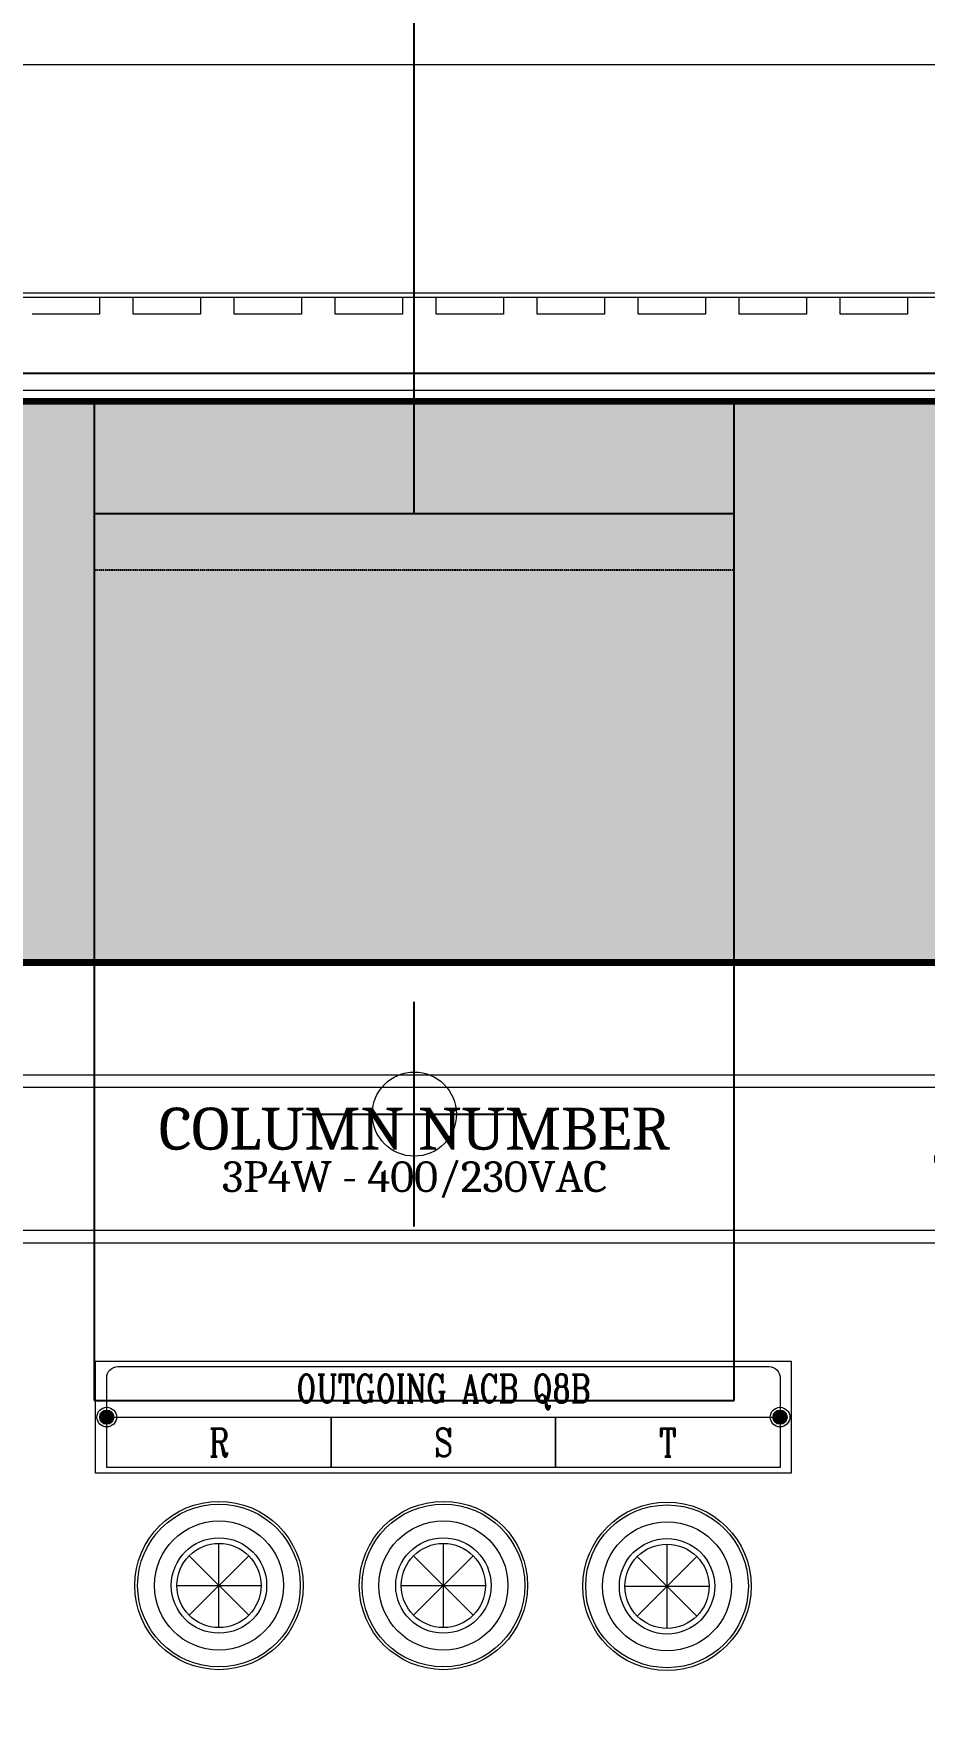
# Model space of a CAD drawing. Header units: millimetres. Extents: x -116965 to 323937, y 291661 to 566926.
# Drawn here: x -43149.9 to -42991.2, y 330205.3 to 330505.1 of the extents above; entities that cross this region are included whole.
import ezdxf

# ---------------------------------------------------------------- set-up
doc = ezdxf.new("R2010")
doc.units = ezdxf.units.MM
doc.header["$PDMODE"] = 35
doc.linetypes.add('HIDDEN', pattern=[0.375, 0.25, -0.125])
doc.layers.get('0').update_dxf_attribs({"lineweight": 18})
for name, color, linetype, lineweight in [('AM_5', 3, 'Continuous', 25), ('hw_Punch', 3, 'Continuous', 9), ('Visible (ISO)', 7, 'Continuous', 50)]:
    doc.layers.add(name, color=color, linetype=linetype, lineweight=lineweight)
for name, color, linetype in [('C00-00-00', 7, 'Continuous'), ('DETAIL', 7, 'Continuous'), ('dien', 2, 'Continuous'), ('DIM', 3, 'Continuous')]:
    doc.layers.add(name, color=color, linetype=linetype)
doc.layers.add('C34-3A-40', color=7, linetype='Continuous', true_color=0x343a40)
doc.layers.add('C62-64-69', color=7, linetype='Continuous', true_color=0x626469)
doc.styles.add('hw_Block', font='complex.shx', dxfattribs={"width": 0.75})
doc.styles.add('hwTech', font='Cambria.ttf')
doc.styles.add('{18b73a54-fa43-428c-adcb-c1c7bbdf2c84}', font='Simplex.shx')
doc.dimstyles.new('kich thuoc$0', dxfattribs={"dimscale": 2, "dimtxt": 20, "dimasz": 16, "dimexe": 15, "dimexo": 10, "dimgap": 5, "dimtad": 1, "dimdec": 0, "dimzin": 0, "dimdsep": 46, "dimtxsty": '{18b73a54-fa43-428c-adcb-c1c7bbdf2c84}', "dimblk": 'OPEN30', "dimcen": 0.09, "dimclrd": 3, "dimclre": 3, "dimclrt": 3, "dimadec": 0, "dimazin": 0, "dimtfac": 1, "dimtdec": 0, "dimtofl": 0, "dimtmove": 0, "dimatfit": 3, "dimldrblk": 'OPEN30', "dimfxl": 1, "dimtolj": 1, "dimtzin": 0, "dimarcsym": 0})

# ---------------------------------------------------------------- blocks, each defined once
blk = doc.blocks.new('bw4000-3')
blk.add_circle((98203.55, 361613.91), 7.5)
at = {"layer": 'DETAIL'}
for p, q in [((97838.55, 361745.91), (98568.55, 361745.91)), ((97838.55, 361740.91), (98568.55, 361740.91)), ((98146.55, 361562.91), (98146.55, 361740.91)), ((98260.55, 361562.91), (98260.55, 361740.91)), ((98146.55, 361720.91), (98260.55, 361720.91)), ((98146.55, 361562.91), (98260.55, 361562.91))]:
    blk.add_line(p, q, dxfattribs=at)
at = {"layer": 'DETAIL', "color": 7, "linetype": 'HIDDEN'}
blk.add_line((98146.55, 361710.91), (98260.55, 361710.91), dxfattribs=at)
at = {"layer": 'DIM'}
for p, q in [((98203.55, 361720.91), (98203.55, 362014.91)), ((98203.55, 361593.91), (98203.55, 361633.91)), ((98183.55, 361613.91), (98223.55, 361613.91))]:
    blk.add_line(p, q, dxfattribs=at)
blk = doc.blocks.new('SV-F')
at = {"lineweight": 13}
blk.add_line((201, 0), (-201, 0), dxfattribs=at)
at = {"layer": 'Visible (ISO)', "lineweight": 13}
for p, q in [((-226.27, 60), (226.27, 60)), ((-226.68, 19.3), (226.68, 19.3)), ((-226.68, 18.55), (226.68, 18.55)), ((-57, 18.55), (-57, 15.5)), ((-51, 15.5), (-51, 18.55)), ((-39, 18.55), (-39, 15.5)), ((-33, 15.5), (-33, 18.55)), ((-21, 18.55), (-21, 15.5)), ((-15, 15.5), (-15, 18.55)), ((-3, 18.55), (-3, 15.5)), ((3, 15.5), (3, 18.55)), ((15, 18.55), (15, 15.5)), ((21, 15.5), (21, 18.55)), ((33, 18.55), (33, 15.5)), ((39, 15.5), (39, 18.55)), ((51, 18.55), (51, 15.5)), ((57, 15.5), (57, 18.55)), ((69, 18.55), (69, 15.5)), ((75, 15.5), (75, 18.55)), ((87, 18.55), (87, 15.5)), ((-57, 15.5), (-69, 15.5)), ((-39, 15.5), (-51, 15.5)), ((-21, 15.5), (-33, 15.5)), ((-3, 15.5), (-15, 15.5)), ((15, 15.5), (3, 15.5)), ((33, 15.5), (21, 15.5)), ((51, 15.5), (39, 15.5)), ((69, 15.5), (57, 15.5)), ((87, 15.5), (75, 15.5)), ((-197.5, 2), (197.5, 2))]:
    blk.add_line(p, q, dxfattribs=at)
blk = doc.blocks.new('_Open30')
at = {"color": 0, "linetype": 'ByBlock', "lineweight": -2}
for p, q in [((-1, 0.2679), (0, 0)), ((0, 0), (-1, -0.2679)), ((0, 0), (-1, 0))]:
    blk.add_line(p, q, dxfattribs=at)
blk = doc.blocks.new('*D1821')
at = {"layer": 'AM_5', "color": 3, "lineweight": -2, "transparency": 16777216}
for p, q in [((-43432.34, 330459.51), (-43432.34, 330844.43)), ((-42732.34, 330459.51), (-42732.34, 330844.43)), ((-43402.34, 330814.43), (-42762.34, 330814.43))]:
    blk.add_line(p, q, dxfattribs=at)
at = {"layer": 'Defpoints', "color": 0, "lineweight": -3, "transparency": 16777216}
for p in [(-42732.34, 330814.43), (-43432.34, 330439.51), (-42732.34, 330439.51)]:
    blk.add_point(p, dxfattribs=at)
at = {"layer": 'AM_5', "color": 3, "lineweight": -2, "transparency": 16777216, "xscale": 30, "yscale": 30, "zscale": 30, "rotation": 180}
blk.add_blockref('_Open30', (-43432.34, 330814.43), dxfattribs=at)
at = {"layer": 'AM_5', "color": 3, "lineweight": -2, "transparency": 16777216, "xscale": 30, "yscale": 30, "zscale": 30}
blk.add_blockref('_Open30', (-42732.34, 330814.43), dxfattribs=at)
at = {"layer": 'AM_5', "color": 3, "transparency": 16777216, "insert": (-43082.34, 330844.43), "char_height": 40, "attachment_point": 5, "style": '{18b73a54-fa43-428c-adcb-c1c7bbdf2c84}'}
blk.add_mtext('\\A1;700', dxfattribs=at)
blk = doc.blocks.new('QƯEQWQWEQWE')
at = {"color": 0, "lineweight": 13, "ltscale": 100}
blk.add_lwpolyline([(60414.52, 346788.3), (60214.52, 346788.3), (60214.52, 346818.3), (60414.52, 346818.3)], close=True, dxfattribs=at)
blk.add_lwpolyline([(60410.27, 346790.55), (60218.77, 346790.55, -0.414214), (60216.77, 346792.55), (60216.77, 346814.06, -0.414214), (60218.77, 346816.06), (60410.27, 346816.06, -0.414214), (60412.27, 346814.06), (60412.27, 346792.55, -0.414214)], format="xyb", close=True, dxfattribs=at)
at = {"color": 7}
for centre in [(60219.52, 346803.3), (60409.52, 346803.3)]:
    blk.add_circle(centre, 2.25, dxfattribs=at)
at = {"lineweight": -3, "ltscale": 5, "insert": (60314.57, 346808.64), "char_height": 7.5, "attachment_point": 5, "style": 'hwTech'}
blk.add_mtext_dynamic_manual_height_columns('COLUMN NUMBER', width=145.0456, gutter_width=12, heights=[0], dxfattribs=at)
at = {"layer": 'dien', "color": 6, "linetype": 'Continuous', "lineweight": 30, "insert": (60314.57, 346799.61), "char_height": 15, "width": 248.9403, "attachment_point": 5, "style": 'hwTech'}
blk.add_mtext('{\\H0.3667x;3P4W - 400/230VAC} ', dxfattribs=at)
blk = doc.blocks.new('*U1760')
at = {"color": 2}
for p, q in [((0, -7.5), (0, 7.5)), ((5.3, 5.3), (-5.3, -5.3)), ((-5.3, 5.3), (5.3, -5.3)), ((-7.5, 0), (7.5, 0))]:
    blk.add_line(p, q, dxfattribs=at)
for radius in [15, 14.5]:
    blk.add_circle((0, 0), radius)
for radius in [8.5, 7.5]:
    blk.add_circle((0, 0), radius, dxfattribs=at)
at = {"layer": 'hw_Punch'}
blk.add_circle((0, 0), 11.5, dxfattribs=at)
blk = doc.blocks.new('*U1761')
at = {"color": 5}
for p, q in [((0, -7.5), (0, 7.5)), ((5.3, 5.3), (-5.3, -5.3)), ((-5.3, 5.3), (5.3, -5.3)), ((-7.5, 0), (7.5, 0))]:
    blk.add_line(p, q, dxfattribs=at)
for radius in [15, 14.5]:
    blk.add_circle((0, 0), radius)
for radius in [8.5, 7.5]:
    blk.add_circle((0, 0), radius, dxfattribs=at)
at = {"layer": 'hw_Punch'}
blk.add_circle((0, 0), 11.5, dxfattribs=at)
blk = doc.blocks.new('*U1759')
at = {"color": 1}
for p, q in [((0, -7.5), (0, 7.5)), ((5.3, 5.3), (-5.3, -5.3)), ((-5.3, 5.3), (5.3, -5.3)), ((-7.5, 0), (7.5, 0))]:
    blk.add_line(p, q, dxfattribs=at)
for radius in [15, 14.5]:
    blk.add_circle((0, 0), radius)
for radius in [8.5, 7.5]:
    blk.add_circle((0, 0), radius, dxfattribs=at)
at = {"layer": 'hw_Punch'}
blk.add_circle((0, 0), 11.5, dxfattribs=at)

msp = doc.modelspace()

# ---------------------------------------------------------------- hatches: boundary and pattern name
h = msp.add_hatch(color=0)
h.dxf.hatch_style = 1
h.paths.add_polyline_path([(-43136.877641, 330259.823895, 0.4142135624), (-43138.14073, 330258.560806, 0.4142135624), (-43136.877641, 330257.297717)])
h.paths.add_polyline_path([(-43136.877641, 330259.823895), (-43136.877641, 330258.560806), (-43135.614552, 330258.560806, 0.4142135624)])
h.paths.add_polyline_path([(-43135.614552, 330258.560806), (-43136.877641, 330258.560806), (-43136.877641, 330257.297717, 0.4142135624)])
h = msp.add_hatch(color=0)
h.dxf.hatch_style = 1
h.paths.add_polyline_path([(-43016.877641, 330259.823895, 0.4142135624), (-43018.14073, 330258.560806, 0.4142135624), (-43016.877641, 330257.297717)])
h.paths.add_polyline_path([(-43016.877641, 330259.823895), (-43016.877641, 330258.560806), (-43015.614552, 330258.560806, 0.4142135624)])
h.paths.add_polyline_path([(-43015.614552, 330258.560806), (-43016.877641, 330258.560806), (-43016.877641, 330257.297717, 0.4142135624)])
at = {"layer": 'C34-3A-40'}
h = msp.add_hatch(color=256, dxfattribs=at)
h.dxf.hatch_style = 2
h.paths.add_polyline_path([(-43432.016177, 330439.556236), (-42732.113883, 330439.556236), (-42732.113883, 330339.570192), (-43432.016177, 330339.570192)])
at = {"layer": 'C62-64-69'}
h = msp.add_hatch(color=256, dxfattribs=at)
h.dxf.hatch_style = 2
h.paths.add_polyline_path([(-43176.051908, 330430.557493), (-43144.056377, 330430.557493), (-43144.056377, 330423.558467), (-43176.051908, 330423.558467)])
h = msp.add_hatch(color=256, dxfattribs=at)
h.dxf.hatch_style = 2
h.paths.add_polyline_path([(-43144.056377, 330430.557493), (-43112.060843, 330430.557493), (-43112.060843, 330423.558467), (-43144.056377, 330423.558467)])
h = msp.add_hatch(color=256, dxfattribs=at)
h.dxf.hatch_style = 2
h.paths.add_polyline_path([(-43144.056377, 330430.557493), (-43112.060843, 330430.557493), (-43112.060843, 330423.558467), (-43144.056377, 330423.558467)])
h = msp.add_hatch(color=256, dxfattribs=at)
h.dxf.hatch_style = 2
h.paths.add_polyline_path([(-43112.060843, 330430.557493), (-43080.065308, 330430.557493), (-43080.065308, 330423.558467), (-43112.060843, 330423.558467)])
h = msp.add_hatch(color=256, dxfattribs=at)
h.dxf.hatch_style = 2
h.paths.add_polyline_path([(-43112.060843, 330430.557493), (-43080.065308, 330430.557493), (-43080.065308, 330423.558467), (-43112.060843, 330423.558467)])
h = msp.add_hatch(color=256, dxfattribs=at)
h.dxf.hatch_style = 2
h.paths.add_polyline_path([(-43080.065308, 330430.557493), (-43048.069777, 330430.557493), (-43048.069777, 330423.558467), (-43080.065308, 330423.558467)])
h = msp.add_hatch(color=256, dxfattribs=at)
h.dxf.hatch_style = 2
h.paths.add_polyline_path([(-43080.065308, 330430.557493), (-43048.069777, 330430.557493), (-43048.069777, 330423.558467), (-43080.065308, 330423.558467)])
h = msp.add_hatch(color=256, dxfattribs=at)
h.dxf.hatch_style = 2
h.paths.add_polyline_path([(-43048.069777, 330430.557493), (-43016.074243, 330430.557493), (-43016.074243, 330423.558467), (-43048.069777, 330423.558467)])
h = msp.add_hatch(color=256, dxfattribs=at)
h.dxf.hatch_style = 2
h.paths.add_polyline_path([(-43048.069777, 330430.557493), (-43016.074243, 330430.557493), (-43016.074243, 330423.558467), (-43048.069777, 330423.558467)])
h = msp.add_hatch(color=256, dxfattribs=at)
h.dxf.hatch_style = 2
h.paths.add_polyline_path([(-43016.074243, 330430.557493), (-42984.078708, 330430.557493), (-42984.078708, 330423.558467), (-43016.074243, 330423.558467)])
h = msp.add_hatch(color=256, dxfattribs=at)
h.dxf.hatch_style = 2
h.paths.add_polyline_path([(-43176.051908, 330423.558467), (-43144.056377, 330423.558467), (-43144.056377, 330421.558749), (-43176.051908, 330421.558749)])
h = msp.add_hatch(color=256, dxfattribs=at)
h.dxf.hatch_style = 2
h.paths.add_polyline_path([(-43176.051908, 330421.558749), (-43144.056377, 330421.558749), (-43144.056377, 330414.559723), (-43176.051908, 330414.559723)])
h = msp.add_hatch(color=256, dxfattribs=at)
h.dxf.hatch_style = 2
h.paths.add_polyline_path([(-43144.056377, 330423.558467), (-43112.060843, 330423.558467), (-43112.060843, 330421.558749), (-43144.056377, 330421.558749)])
h = msp.add_hatch(color=256, dxfattribs=at)
h.dxf.hatch_style = 2
h.paths.add_polyline_path([(-43144.056377, 330423.558467), (-43112.060843, 330423.558467), (-43112.060843, 330421.558749), (-43144.056377, 330421.558749)])
h = msp.add_hatch(color=256, dxfattribs=at)
h.dxf.hatch_style = 2
h.paths.add_polyline_path([(-43144.056377, 330421.558749), (-43112.060843, 330421.558749), (-43112.060843, 330414.559723), (-43144.056377, 330414.559723)])
h = msp.add_hatch(color=256, dxfattribs=at)
h.dxf.hatch_style = 2
h.paths.add_polyline_path([(-43144.056377, 330421.558749), (-43112.060843, 330421.558749), (-43112.060843, 330414.559723), (-43144.056377, 330414.559723)])
h = msp.add_hatch(color=256, dxfattribs=at)
h.dxf.hatch_style = 2
h.paths.add_polyline_path([(-43112.060843, 330423.558467), (-43080.065308, 330423.558467), (-43080.065308, 330421.558749), (-43112.060843, 330421.558749)])
h = msp.add_hatch(color=256, dxfattribs=at)
h.dxf.hatch_style = 2
h.paths.add_polyline_path([(-43112.060843, 330423.558467), (-43080.065308, 330423.558467), (-43080.065308, 330421.558749), (-43112.060843, 330421.558749)])
h = msp.add_hatch(color=256, dxfattribs=at)
h.dxf.hatch_style = 2
h.paths.add_polyline_path([(-43112.060843, 330421.558749), (-43080.065308, 330421.558749), (-43080.065308, 330414.559723), (-43112.060843, 330414.559723)])
h = msp.add_hatch(color=256, dxfattribs=at)
h.dxf.hatch_style = 2
h.paths.add_polyline_path([(-43112.060843, 330421.558749), (-43080.065308, 330421.558749), (-43080.065308, 330414.559723), (-43112.060843, 330414.559723)])
h = msp.add_hatch(color=256, dxfattribs=at)
h.dxf.hatch_style = 2
h.paths.add_polyline_path([(-43080.065308, 330423.558467), (-43048.069777, 330423.558467), (-43048.069777, 330421.558749), (-43080.065308, 330421.558749)])
h = msp.add_hatch(color=256, dxfattribs=at)
h.dxf.hatch_style = 2
h.paths.add_polyline_path([(-43080.065308, 330423.558467), (-43048.069777, 330423.558467), (-43048.069777, 330421.558749), (-43080.065308, 330421.558749)])
h = msp.add_hatch(color=256, dxfattribs=at)
h.dxf.hatch_style = 2
h.paths.add_polyline_path([(-43080.065308, 330421.558749), (-43048.069777, 330421.558749), (-43048.069777, 330414.559723), (-43080.065308, 330414.559723)])
h = msp.add_hatch(color=256, dxfattribs=at)
h.dxf.hatch_style = 2
h.paths.add_polyline_path([(-43080.065308, 330421.558749), (-43048.069777, 330421.558749), (-43048.069777, 330414.559723), (-43080.065308, 330414.559723)])
h = msp.add_hatch(color=256, dxfattribs=at)
h.dxf.hatch_style = 2
h.paths.add_polyline_path([(-43048.069777, 330423.558467), (-43016.074243, 330423.558467), (-43016.074243, 330421.558749), (-43048.069777, 330421.558749)])
h = msp.add_hatch(color=256, dxfattribs=at)
h.dxf.hatch_style = 2
h.paths.add_polyline_path([(-43048.069777, 330423.558467), (-43016.074243, 330423.558467), (-43016.074243, 330421.558749), (-43048.069777, 330421.558749)])
h = msp.add_hatch(color=256, dxfattribs=at)
h.dxf.hatch_style = 2
h.paths.add_polyline_path([(-43048.069777, 330421.558749), (-43016.074243, 330421.558749), (-43016.074243, 330414.559723), (-43048.069777, 330414.559723)])
h = msp.add_hatch(color=256, dxfattribs=at)
h.dxf.hatch_style = 2
h.paths.add_polyline_path([(-43048.069777, 330421.558749), (-43016.074243, 330421.558749), (-43016.074243, 330414.559723), (-43048.069777, 330414.559723)])
h = msp.add_hatch(color=256, dxfattribs=at)
h.dxf.hatch_style = 2
h.paths.add_polyline_path([(-43016.074243, 330423.558467), (-42984.078708, 330423.558467), (-42984.078708, 330421.558749), (-43016.074243, 330421.558749)])
h = msp.add_hatch(color=256, dxfattribs=at)
h.dxf.hatch_style = 2
h.paths.add_polyline_path([(-43016.074243, 330421.558749), (-42984.078708, 330421.558749), (-42984.078708, 330414.559723), (-43016.074243, 330414.559723)])
h = msp.add_hatch(color=256, dxfattribs=at)
h.dxf.hatch_style = 2
h.paths.add_polyline_path([(-43176.051908, 330414.559723), (-43144.056377, 330414.559723), (-43144.056377, 330412.560005), (-43176.051908, 330412.560005)])
h = msp.add_hatch(color=256, dxfattribs=at)
h.dxf.hatch_style = 2
h.paths.add_polyline_path([(-43176.051908, 330412.560005), (-43144.056377, 330412.560005), (-43144.056377, 330405.56098), (-43176.051908, 330405.56098)])
h = msp.add_hatch(color=256, dxfattribs=at)
h.dxf.hatch_style = 2
h.paths.add_polyline_path([(-43144.056377, 330414.559723), (-43112.060843, 330414.559723), (-43112.060843, 330412.560005), (-43144.056377, 330412.560005)])
h = msp.add_hatch(color=256, dxfattribs=at)
h.dxf.hatch_style = 2
h.paths.add_polyline_path([(-43144.056377, 330414.559723), (-43112.060843, 330414.559723), (-43112.060843, 330412.560005), (-43144.056377, 330412.560005)])
h = msp.add_hatch(color=256, dxfattribs=at)
h.dxf.hatch_style = 2
h.paths.add_polyline_path([(-43144.056377, 330412.560005), (-43112.060843, 330412.560005), (-43112.060843, 330405.56098), (-43144.056377, 330405.56098)])
h = msp.add_hatch(color=256, dxfattribs=at)
h.dxf.hatch_style = 2
h.paths.add_polyline_path([(-43144.056377, 330412.560005), (-43112.060843, 330412.560005), (-43112.060843, 330405.56098), (-43144.056377, 330405.56098)])
h = msp.add_hatch(color=256, dxfattribs=at)
h.dxf.hatch_style = 2
h.paths.add_polyline_path([(-43112.060843, 330414.559723), (-43080.065308, 330414.559723), (-43080.065308, 330412.560005), (-43112.060843, 330412.560005)])
h = msp.add_hatch(color=256, dxfattribs=at)
h.dxf.hatch_style = 2
h.paths.add_polyline_path([(-43112.060843, 330414.559723), (-43080.065308, 330414.559723), (-43080.065308, 330412.560005), (-43112.060843, 330412.560005)])
h = msp.add_hatch(color=256, dxfattribs=at)
h.dxf.hatch_style = 2
h.paths.add_polyline_path([(-43112.060843, 330412.560005), (-43080.065308, 330412.560005), (-43080.065308, 330405.56098), (-43112.060843, 330405.56098)])
h = msp.add_hatch(color=256, dxfattribs=at)
h.dxf.hatch_style = 2
h.paths.add_polyline_path([(-43112.060843, 330412.560005), (-43080.065308, 330412.560005), (-43080.065308, 330405.56098), (-43112.060843, 330405.56098)])
h = msp.add_hatch(color=256, dxfattribs=at)
h.dxf.hatch_style = 2
h.paths.add_polyline_path([(-43080.065308, 330414.559723), (-43048.069777, 330414.559723), (-43048.069777, 330412.560005), (-43080.065308, 330412.560005)])
h = msp.add_hatch(color=256, dxfattribs=at)
h.dxf.hatch_style = 2
h.paths.add_polyline_path([(-43080.065308, 330414.559723), (-43048.069777, 330414.559723), (-43048.069777, 330412.560005), (-43080.065308, 330412.560005)])
h = msp.add_hatch(color=256, dxfattribs=at)
h.dxf.hatch_style = 2
h.paths.add_polyline_path([(-43080.065308, 330412.560005), (-43048.069777, 330412.560005), (-43048.069777, 330405.56098), (-43080.065308, 330405.56098)])
h = msp.add_hatch(color=256, dxfattribs=at)
h.dxf.hatch_style = 2
h.paths.add_polyline_path([(-43080.065308, 330412.560005), (-43048.069777, 330412.560005), (-43048.069777, 330405.56098), (-43080.065308, 330405.56098)])
h = msp.add_hatch(color=256, dxfattribs=at)
h.dxf.hatch_style = 2
h.paths.add_polyline_path([(-43048.069777, 330414.559723), (-43016.074243, 330414.559723), (-43016.074243, 330412.560005), (-43048.069777, 330412.560005)])
h = msp.add_hatch(color=256, dxfattribs=at)
h.dxf.hatch_style = 2
h.paths.add_polyline_path([(-43048.069777, 330414.559723), (-43016.074243, 330414.559723), (-43016.074243, 330412.560005), (-43048.069777, 330412.560005)])
h = msp.add_hatch(color=256, dxfattribs=at)
h.dxf.hatch_style = 2
h.paths.add_polyline_path([(-43048.069777, 330412.560005), (-43016.074243, 330412.560005), (-43016.074243, 330405.56098), (-43048.069777, 330405.56098)])
h = msp.add_hatch(color=256, dxfattribs=at)
h.dxf.hatch_style = 2
h.paths.add_polyline_path([(-43048.069777, 330412.560005), (-43016.074243, 330412.560005), (-43016.074243, 330405.56098), (-43048.069777, 330405.56098)])
h = msp.add_hatch(color=256, dxfattribs=at)
h.dxf.hatch_style = 2
h.paths.add_polyline_path([(-43016.074243, 330414.559723), (-42984.078708, 330414.559723), (-42984.078708, 330412.560005), (-43016.074243, 330412.560005)])
h = msp.add_hatch(color=256, dxfattribs=at)
h.dxf.hatch_style = 2
h.paths.add_polyline_path([(-43016.074243, 330412.560005), (-42984.078708, 330412.560005), (-42984.078708, 330405.56098), (-43016.074243, 330405.56098)])
h = msp.add_hatch(color=256, dxfattribs=at)
h.dxf.hatch_style = 2
h.paths.add_polyline_path([(-43176.051908, 330405.56098), (-43144.056377, 330405.56098), (-43144.056377, 330403.561261), (-43176.051908, 330403.561261)])
h = msp.add_hatch(color=256, dxfattribs=at)
h.dxf.hatch_style = 2
h.paths.add_polyline_path([(-43176.051908, 330403.561261), (-43144.056377, 330403.561261), (-43144.056377, 330396.562236), (-43176.051908, 330396.562236)])
h = msp.add_hatch(color=256, dxfattribs=at)
h.dxf.hatch_style = 2
h.paths.add_polyline_path([(-43144.056377, 330405.56098), (-43112.060843, 330405.56098), (-43112.060843, 330403.561261), (-43144.056377, 330403.561261)])
h = msp.add_hatch(color=256, dxfattribs=at)
h.dxf.hatch_style = 2
h.paths.add_polyline_path([(-43144.056377, 330405.56098), (-43112.060843, 330405.56098), (-43112.060843, 330403.561261), (-43144.056377, 330403.561261)])
h = msp.add_hatch(color=256, dxfattribs=at)
h.dxf.hatch_style = 2
h.paths.add_polyline_path([(-43144.056377, 330403.561261), (-43112.060843, 330403.561261), (-43112.060843, 330396.562236), (-43144.056377, 330396.562236)])
h = msp.add_hatch(color=256, dxfattribs=at)
h.dxf.hatch_style = 2
h.paths.add_polyline_path([(-43144.056377, 330403.561261), (-43112.060843, 330403.561261), (-43112.060843, 330396.562236), (-43144.056377, 330396.562236)])
h = msp.add_hatch(color=256, dxfattribs=at)
h.dxf.hatch_style = 2
h.paths.add_polyline_path([(-43112.060843, 330405.56098), (-43080.065308, 330405.56098), (-43080.065308, 330403.561261), (-43112.060843, 330403.561261)])
h = msp.add_hatch(color=256, dxfattribs=at)
h.dxf.hatch_style = 2
h.paths.add_polyline_path([(-43112.060843, 330405.56098), (-43080.065308, 330405.56098), (-43080.065308, 330403.561261), (-43112.060843, 330403.561261)])
h = msp.add_hatch(color=256, dxfattribs=at)
h.dxf.hatch_style = 2
h.paths.add_polyline_path([(-43112.060843, 330403.561261), (-43080.065308, 330403.561261), (-43080.065308, 330396.562236), (-43112.060843, 330396.562236)])
h = msp.add_hatch(color=256, dxfattribs=at)
h.dxf.hatch_style = 2
h.paths.add_polyline_path([(-43112.060843, 330403.561261), (-43080.065308, 330403.561261), (-43080.065308, 330396.562236), (-43112.060843, 330396.562236)])
h = msp.add_hatch(color=256, dxfattribs=at)
h.dxf.hatch_style = 2
h.paths.add_polyline_path([(-43080.065308, 330405.56098), (-43048.069777, 330405.56098), (-43048.069777, 330403.561261), (-43080.065308, 330403.561261)])
h = msp.add_hatch(color=256, dxfattribs=at)
h.dxf.hatch_style = 2
h.paths.add_polyline_path([(-43080.065308, 330405.56098), (-43048.069777, 330405.56098), (-43048.069777, 330403.561261), (-43080.065308, 330403.561261)])
h = msp.add_hatch(color=256, dxfattribs=at)
h.dxf.hatch_style = 2
h.paths.add_polyline_path([(-43080.065308, 330403.561261), (-43048.069777, 330403.561261), (-43048.069777, 330396.562236), (-43080.065308, 330396.562236)])
h = msp.add_hatch(color=256, dxfattribs=at)
h.dxf.hatch_style = 2
h.paths.add_polyline_path([(-43080.065308, 330403.561261), (-43048.069777, 330403.561261), (-43048.069777, 330396.562236), (-43080.065308, 330396.562236)])
h = msp.add_hatch(color=256, dxfattribs=at)
h.dxf.hatch_style = 2
h.paths.add_polyline_path([(-43048.069777, 330405.56098), (-43016.074243, 330405.56098), (-43016.074243, 330403.561261), (-43048.069777, 330403.561261)])
h = msp.add_hatch(color=256, dxfattribs=at)
h.dxf.hatch_style = 2
h.paths.add_polyline_path([(-43048.069777, 330405.56098), (-43016.074243, 330405.56098), (-43016.074243, 330403.561261), (-43048.069777, 330403.561261)])
h = msp.add_hatch(color=256, dxfattribs=at)
h.dxf.hatch_style = 2
h.paths.add_polyline_path([(-43048.069777, 330403.561261), (-43016.074243, 330403.561261), (-43016.074243, 330396.562236), (-43048.069777, 330396.562236)])
h = msp.add_hatch(color=256, dxfattribs=at)
h.dxf.hatch_style = 2
h.paths.add_polyline_path([(-43048.069777, 330403.561261), (-43016.074243, 330403.561261), (-43016.074243, 330396.562236), (-43048.069777, 330396.562236)])
h = msp.add_hatch(color=256, dxfattribs=at)
h.dxf.hatch_style = 2
h.paths.add_polyline_path([(-43016.074243, 330405.56098), (-42984.078708, 330405.56098), (-42984.078708, 330403.561261), (-43016.074243, 330403.561261)])
h = msp.add_hatch(color=256, dxfattribs=at)
h.dxf.hatch_style = 2
h.paths.add_polyline_path([(-43016.074243, 330403.561261), (-42984.078708, 330403.561261), (-42984.078708, 330396.562236), (-43016.074243, 330396.562236)])
h = msp.add_hatch(color=256, dxfattribs=at)
h.dxf.hatch_style = 2
h.paths.add_polyline_path([(-43176.051908, 330396.562236), (-43144.056377, 330396.562236), (-43144.056377, 330394.562518), (-43176.051908, 330394.562518)])
h = msp.add_hatch(color=256, dxfattribs=at)
h.dxf.hatch_style = 2
h.paths.add_polyline_path([(-43176.051908, 330394.562518), (-43144.056377, 330394.562518), (-43144.056377, 330387.563492), (-43176.051908, 330387.563492)])
h = msp.add_hatch(color=256, dxfattribs=at)
h.dxf.hatch_style = 2
h.paths.add_polyline_path([(-43144.056377, 330396.562236), (-43112.060843, 330396.562236), (-43112.060843, 330394.562518), (-43144.056377, 330394.562518)])
h = msp.add_hatch(color=256, dxfattribs=at)
h.dxf.hatch_style = 2
h.paths.add_polyline_path([(-43144.056377, 330396.562236), (-43112.060843, 330396.562236), (-43112.060843, 330394.562518), (-43144.056377, 330394.562518)])
h = msp.add_hatch(color=256, dxfattribs=at)
h.dxf.hatch_style = 2
h.paths.add_polyline_path([(-43144.056377, 330394.562518), (-43112.060843, 330394.562518), (-43112.060843, 330387.563492), (-43144.056377, 330387.563492)])
h = msp.add_hatch(color=256, dxfattribs=at)
h.dxf.hatch_style = 2
h.paths.add_polyline_path([(-43144.056377, 330394.562518), (-43112.060843, 330394.562518), (-43112.060843, 330387.563492), (-43144.056377, 330387.563492)])
h = msp.add_hatch(color=256, dxfattribs=at)
h.dxf.hatch_style = 2
h.paths.add_polyline_path([(-43112.060843, 330396.562236), (-43080.065308, 330396.562236), (-43080.065308, 330394.562518), (-43112.060843, 330394.562518)])
h = msp.add_hatch(color=256, dxfattribs=at)
h.dxf.hatch_style = 2
h.paths.add_polyline_path([(-43112.060843, 330396.562236), (-43080.065308, 330396.562236), (-43080.065308, 330394.562518), (-43112.060843, 330394.562518)])
h = msp.add_hatch(color=256, dxfattribs=at)
h.dxf.hatch_style = 2
h.paths.add_polyline_path([(-43112.060843, 330394.562518), (-43080.065308, 330394.562518), (-43080.065308, 330387.563492), (-43112.060843, 330387.563492)])
h = msp.add_hatch(color=256, dxfattribs=at)
h.dxf.hatch_style = 2
h.paths.add_polyline_path([(-43112.060843, 330394.562518), (-43080.065308, 330394.562518), (-43080.065308, 330387.563492), (-43112.060843, 330387.563492)])
h = msp.add_hatch(color=256, dxfattribs=at)
h.dxf.hatch_style = 2
h.paths.add_polyline_path([(-43080.065308, 330396.562236), (-43048.069777, 330396.562236), (-43048.069777, 330394.562518), (-43080.065308, 330394.562518)])
h = msp.add_hatch(color=256, dxfattribs=at)
h.dxf.hatch_style = 2
h.paths.add_polyline_path([(-43080.065308, 330396.562236), (-43048.069777, 330396.562236), (-43048.069777, 330394.562518), (-43080.065308, 330394.562518)])
h = msp.add_hatch(color=256, dxfattribs=at)
h.dxf.hatch_style = 2
h.paths.add_polyline_path([(-43080.065308, 330394.562518), (-43048.069777, 330394.562518), (-43048.069777, 330387.563492), (-43080.065308, 330387.563492)])
h = msp.add_hatch(color=256, dxfattribs=at)
h.dxf.hatch_style = 2
h.paths.add_polyline_path([(-43080.065308, 330394.562518), (-43048.069777, 330394.562518), (-43048.069777, 330387.563492), (-43080.065308, 330387.563492)])
h = msp.add_hatch(color=256, dxfattribs=at)
h.dxf.hatch_style = 2
h.paths.add_polyline_path([(-43048.069777, 330396.562236), (-43016.074243, 330396.562236), (-43016.074243, 330394.562518), (-43048.069777, 330394.562518)])
h = msp.add_hatch(color=256, dxfattribs=at)
h.dxf.hatch_style = 2
h.paths.add_polyline_path([(-43048.069777, 330396.562236), (-43016.074243, 330396.562236), (-43016.074243, 330394.562518), (-43048.069777, 330394.562518)])
h = msp.add_hatch(color=256, dxfattribs=at)
h.dxf.hatch_style = 2
h.paths.add_polyline_path([(-43048.069777, 330394.562518), (-43016.074243, 330394.562518), (-43016.074243, 330387.563492), (-43048.069777, 330387.563492)])
h = msp.add_hatch(color=256, dxfattribs=at)
h.dxf.hatch_style = 2
h.paths.add_polyline_path([(-43048.069777, 330394.562518), (-43016.074243, 330394.562518), (-43016.074243, 330387.563492), (-43048.069777, 330387.563492)])
h = msp.add_hatch(color=256, dxfattribs=at)
h.dxf.hatch_style = 2
h.paths.add_polyline_path([(-43016.074243, 330396.562236), (-42984.078708, 330396.562236), (-42984.078708, 330394.562518), (-43016.074243, 330394.562518)])
h = msp.add_hatch(color=256, dxfattribs=at)
h.dxf.hatch_style = 2
h.paths.add_polyline_path([(-43016.074243, 330394.562518), (-42984.078708, 330394.562518), (-42984.078708, 330387.563492), (-43016.074243, 330387.563492)])
h = msp.add_hatch(color=256, dxfattribs=at)
h.dxf.hatch_style = 2
h.paths.add_polyline_path([(-43176.051908, 330387.563492), (-43144.056377, 330387.563492), (-43144.056377, 330385.563774), (-43176.051908, 330385.563774)])
h = msp.add_hatch(color=256, dxfattribs=at)
h.dxf.hatch_style = 2
h.paths.add_polyline_path([(-43144.056377, 330387.563492), (-43112.060843, 330387.563492), (-43112.060843, 330385.563774), (-43144.056377, 330385.563774)])
h = msp.add_hatch(color=256, dxfattribs=at)
h.dxf.hatch_style = 2
h.paths.add_polyline_path([(-43144.056377, 330387.563492), (-43112.060843, 330387.563492), (-43112.060843, 330385.563774), (-43144.056377, 330385.563774)])
h = msp.add_hatch(color=256, dxfattribs=at)
h.dxf.hatch_style = 2
h.paths.add_polyline_path([(-43112.060843, 330387.563492), (-43080.065308, 330387.563492), (-43080.065308, 330385.563774), (-43112.060843, 330385.563774)])
h = msp.add_hatch(color=256, dxfattribs=at)
h.dxf.hatch_style = 2
h.paths.add_polyline_path([(-43112.060843, 330387.563492), (-43080.065308, 330387.563492), (-43080.065308, 330385.563774), (-43112.060843, 330385.563774)])
h = msp.add_hatch(color=256, dxfattribs=at)
h.dxf.hatch_style = 2
h.paths.add_polyline_path([(-43080.065308, 330387.563492), (-43048.069777, 330387.563492), (-43048.069777, 330385.563774), (-43080.065308, 330385.563774)])
h = msp.add_hatch(color=256, dxfattribs=at)
h.dxf.hatch_style = 2
h.paths.add_polyline_path([(-43080.065308, 330387.563492), (-43048.069777, 330387.563492), (-43048.069777, 330385.563774), (-43080.065308, 330385.563774)])
h = msp.add_hatch(color=256, dxfattribs=at)
h.dxf.hatch_style = 2
h.paths.add_polyline_path([(-43048.069777, 330387.563492), (-43016.074243, 330387.563492), (-43016.074243, 330385.563774), (-43048.069777, 330385.563774)])
h = msp.add_hatch(color=256, dxfattribs=at)
h.dxf.hatch_style = 2
h.paths.add_polyline_path([(-43048.069777, 330387.563492), (-43016.074243, 330387.563492), (-43016.074243, 330385.563774), (-43048.069777, 330385.563774)])
h = msp.add_hatch(color=256, dxfattribs=at)
h.dxf.hatch_style = 2
h.paths.add_polyline_path([(-43016.074243, 330387.563492), (-42984.078708, 330387.563492), (-42984.078708, 330385.563774), (-43016.074243, 330385.563774)])

# ---------------------------------------------------------------- linework, layer by layer
for points in [[(-43138.877641, 330268.560806), (-43014.877641, 330268.560806), (-43014.877641, 330248.560806), (-43138.877641, 330248.560806)], [(-43136.877641, 330258.560806), (-43096.877641, 330258.560806), (-43096.877641, 330249.560806), (-43136.877641, 330249.560806)], [(-43096.877641, 330258.560806), (-43056.877641, 330258.560806), (-43056.877641, 330249.560806), (-43096.877641, 330249.560806)], [(-43056.877641, 330258.560806), (-43016.877641, 330258.560806), (-43016.877641, 330249.560806), (-43056.877641, 330249.560806)]]:
    msp.add_lwpolyline(points, close=True)
msp.add_lwpolyline([(-43134.877641, 330267.560806), (-43018.877641, 330267.560806, -0.4142135624), (-43016.877641, 330265.560806), (-43016.877641, 330249.560806), (-43136.877641, 330249.560806), (-43136.877641, 330265.560806, -0.4142135624)], format="xyb", close=True)
for centre, radius in [((-43136.877641, 330258.560806), 1.75), ((-43136.877641, 330258.560806), 1.263089), ((-43016.877641, 330258.560806), 1.75), ((-43016.877641, 330258.560806), 1.263089)]:
    msp.add_circle(centre, radius)
at = {"layer": 'C00-00-00', "lineweight": 211}
for points in [[(-43432.016177, 330439.556236), (-42732.113883, 330439.556236), (-42732.113883, 328239.863317), (-43432.016177, 328239.863317)], [(-43432.016177, 330439.556236), (-42732.113883, 330439.556236), (-42732.113883, 330339.570192), (-43432.016177, 330339.570192)]]:
    msp.add_lwpolyline(points, close=True, dxfattribs=at)
at = {"layer": 'C00-00-00', "lineweight": 100}
msp.add_lwpolyline([(-43432.016177, 330339.570192), (-42732.113883, 330339.570192), (-42732.113883, 330139.598111), (-43432.016177, 330139.598111)], close=True, dxfattribs=at)

# ---------------------------------------------------------------- block references
at = {"lineweight": -3}
for name, p in [('bw4000-3', (-141285.613874, -31301.358224)), ('QƯEQWQWEQWE', (-103396.584383, -16498.734151))]:
    msp.add_blockref(name, p, dxfattribs=at)
for name, p in [('SV-F', (-43081.157751, 330439.556236)), ('*U1759', (-43116.877641, 330228.560806)), ('*U1760', (-43076.877641, 330228.560806)), ('*U1761', (-43037.019787, 330228.41866))]:
    msp.add_blockref(name, p)

# ---------------------------------------------------------------- texts
at = {"char_height": 5, "attachment_point": 5, "style": 'hw_Block'}
for s, insert in [('OUTGOING ACB Q8B', (-43076.877641, 330263.060806)), ('R', (-43116.877641, 330254.060806)), ('S', (-43076.877641, 330254.060806)), ('T', (-43036.877641, 330254.060806))]:
    msp.add_mtext_dynamic_manual_height_columns(s, width=61.04856746, gutter_width=12.5, heights=[0], dxfattribs=dict(at, insert=insert))

# ---------------------------------------------------------------- dimensions: what is measured, and where the dimension line sits
at = {"layer": 'AM_5'}
dim = msp.add_linear_dim(base=(-42732.337221, 330814.431589), p1=(-43432.337137, 330439.507756), p2=(-42732.337221, 330439.507756), dimstyle='kich thuoc$0', override={"dimasz": 15, "dimtdec": 4}, dxfattribs=at)
dim.commit()
dim.dimension.update_dxf_attribs({"geometry": '*D1821', "text_midpoint": (-43082.337179, 330844.431589)})

doc.saveas('drawing.dxf')
